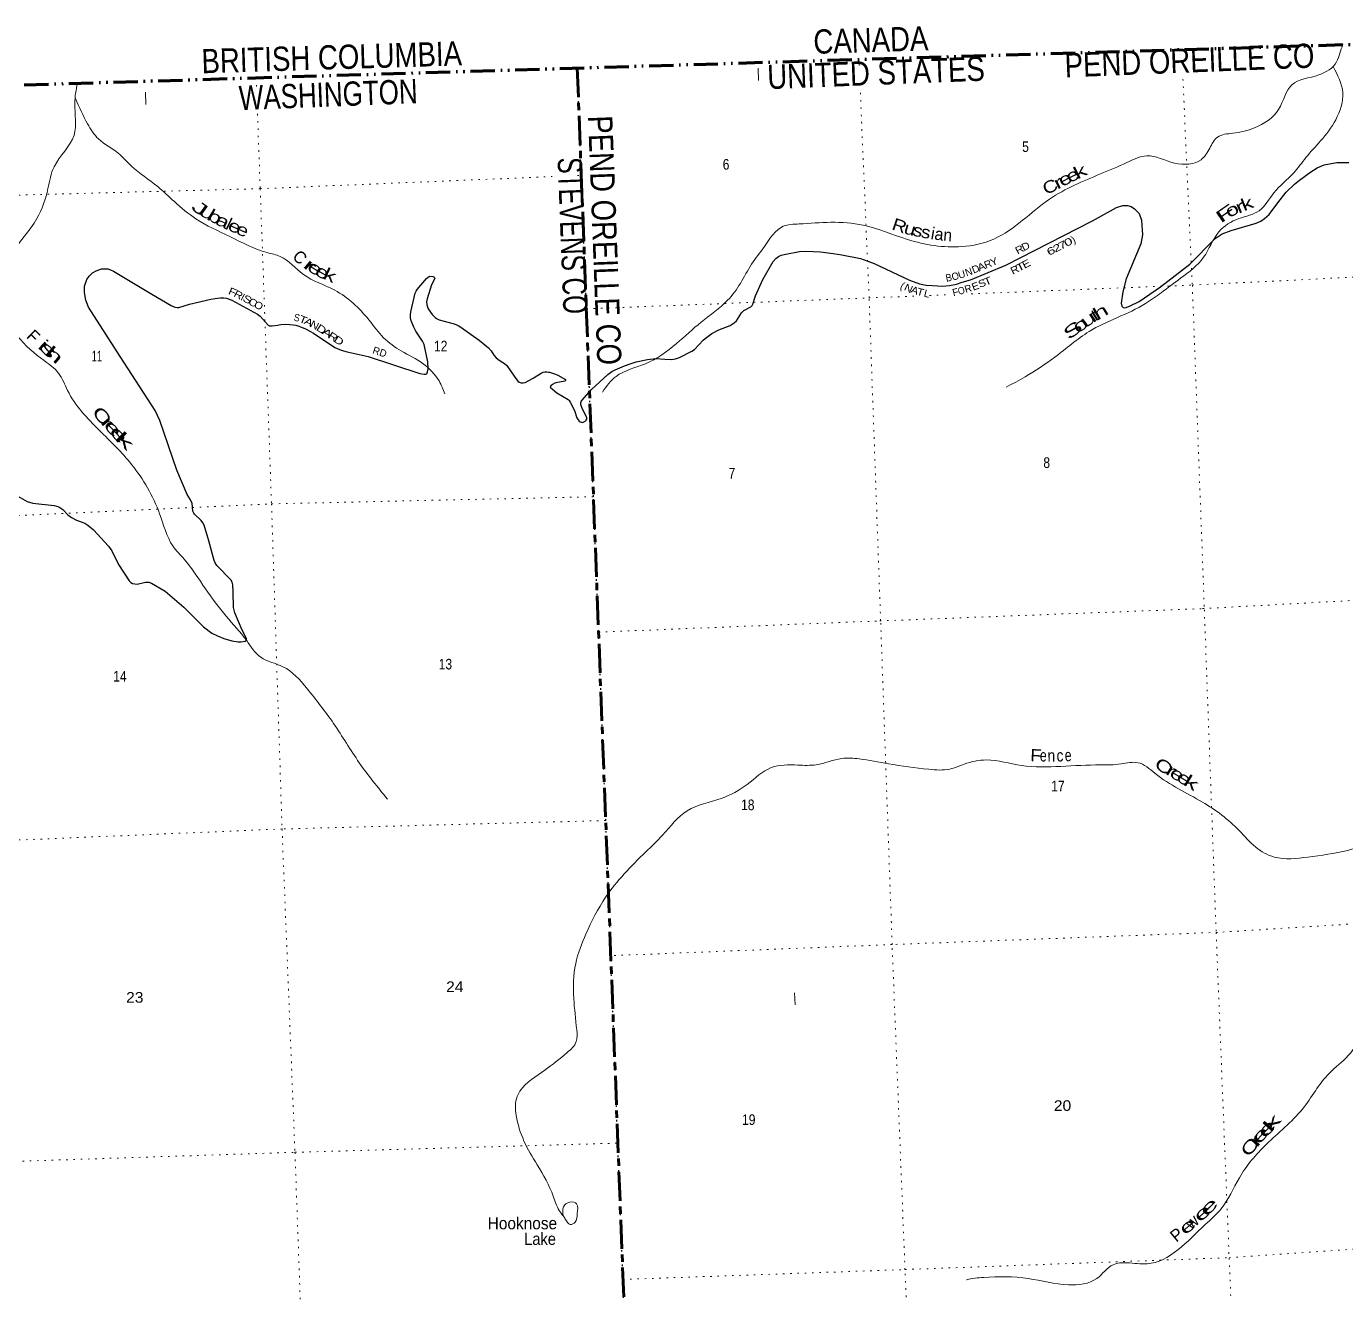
# Model space of a CAD drawing. Header units: feet. Extents: x 727543 to 978287, y 379550 to 572970.
# Drawn here: x 856891 to 878638, y 548526 to 569427 of the extents above; entities that cross this region are included whole.
import ezdxf
from ezdxf.enums import TextEntityAlignment as Align

# ---------------------------------------------------------------- set-up
doc = ezdxf.new("R2010")
doc.units = ezdxf.units.FT
doc.header["$LTSCALE"] = 80
for name, pattern in [('DASH_DOUBLE_DOT', [9.2, 5, -1.2, 0.3, -1.2, 0.3, -1.2]), ('DOTTED', [1.5, 0.3, -1.2]), ('LONG_DASH_SHORT_DASH', [9.9, 6, -1.2, 1.5, -1.2])]:
    doc.linetypes.add(name, pattern=pattern)
for name, color, linetype, lineweight in [('10', 7, 'DASH_DOUBLE_DOT', 70), ('11', 7, 'LONG_DASH_SHORT_DASH', 60), ('29', 7, 'Continuous', 25), ('39', 7, 'Continuous', 13), ('4', 7, 'Continuous', 13), ('6', 7, 'DOTTED', 25), ('7', 7, 'DOTTED', 13)]:
    doc.layers.add(name, color=color, linetype=linetype, lineweight=lineweight)
for name, color, linetype in [('12', 7, 'Continuous'), ('30', 7, 'Continuous'), ('41', 7, 'Continuous')]:
    doc.layers.add(name, color=color, linetype=linetype)

msp = doc.modelspace()

# ---------------------------------------------------------------- linework, layer by layer
at = {"layer": '10'}
msp.add_line((848764.84, 568215.64), (879052.52, 569139.66), dxfattribs=at)
at = {"layer": '11'}
msp.add_lwpolyline([(865971.59, 568740.59), (867043.27, 540378.72), (850382.81, 539689.06), (851097.41, 521936.35)], dxfattribs=at)
at = {"layer": '29'}
for points in [[(866941.71, 563892.87), (867128.35, 563932.97), (867265.23, 563949.21), (867416.22, 563935.65), (867526.94, 563932.75), (867590.28, 563943.69), (867659.9, 563967.8), (867858.06, 564069.62), (867902.96, 564099.81), (868048.51, 564250.25), (868082.99, 564281.3), (868190.11, 564361.68), (868307.81, 564423.04), (868490.02, 564495.66), (868559.13, 564535.11), (868597.14, 564570.68), (868680.06, 564700.75), (868720.32, 564739.49), (868835.35, 564801.19), (868855.55, 564825.23), (868867.6, 564843.99), (868911.78, 564983.32), (869033.06, 565249.66), (869201.72, 565547.99), (869245.17, 565599.59), (869286.68, 565629.07), (869333.54, 565650.5), (869408.49, 565670.49), (869633.46, 565712.13), (869740.38, 565717.07), (869981.57, 565709.45), (870190.44, 565682.66), (870335.04, 565656.59), (870642.99, 565596.91), (870762.34, 565555.65), (870867.93, 565516.53), (871450.09, 565238.8), (871613.7, 565178.91), (871720.81, 565157.48), (871828.76, 565150.16), (871991.27, 565144.08), (872106.42, 565152.12), (872223.04, 565176.3), (872319.02, 565206.65), (872453.2, 565248.58), (873038.7, 565487.2), (874464.25, 566219), (874858.61, 566437.1), (874964.99, 566473.1), (875039.97, 566473.1), (875104.24, 566457.02), (875158.58, 566418.04), (875232.78, 566339.12), (875271.48, 566228.87), (875291.69, 565990.79), (875264.67, 565837.85), (875021.11, 565260.78), (874964.08, 565047.17), (874936.33, 564858.81), (874948.93, 564811.82), (874970.96, 564790.94), (874991.02, 564786.32), (875021.97, 564790.94), (875088.17, 564817.18), (875232.78, 564886.85), (875588.01, 565130.79), (876069.54, 565503.2), (876485.02, 565927.53), (876603.82, 566006.87), (876751.71, 566060.32), (877160.81, 566178.35), (877241.14, 566215.87), (877299.38, 566259.95), (877375.03, 566323.05), (877517.62, 566517.82), (877660.35, 566692.33), (877795.45, 566821.43), (877875.78, 566891.1), (878064.73, 567029.64), (878170.34, 567094.74), (878282.81, 567142.97), (878491.68, 567180.48), (878689.84, 567180.48)], [(856636.92, 561743.28), (856903.28, 561590.02), (856994.74, 561564.33), (857350.89, 561524.14), (857424.61, 561500.64), (857490.13, 561459.83), (857575.58, 561373.31), (857637.41, 561328.54), (857717.23, 561283.91), (857852.98, 561234.76), (857906.54, 561202.6), (857995.96, 561121.05), (858244.01, 560856.33), (858301.52, 560776.57), (858411.03, 560552.35), (858584.97, 560280.85), (858612.14, 560254.07), (858641.6, 560237.99), (858679.09, 560229.95), (858717.3, 560229.37), (858855.83, 560262.11), (858907.08, 560260.6), (858952.23, 560243.35), (859181.39, 560109.66), (859487.62, 559847.11), (859811.95, 559524.8), (859948.38, 559418.07), (860042.1, 559372.52), (860146.54, 559332.33), (860277.75, 559294.81), (860382.18, 559278.74), (860433.06, 559273.38), (860500.01, 559286.78), (860520.09, 559305.53), (860521.69, 559329.62), (860450.76, 559465.97), (860329.97, 559755.68), (860307.44, 559841.33), (860298.69, 560098.83), (860296.51, 560216.55), (860285.8, 560259.42), (860263.77, 560298.95), (860032.73, 560536.1), (860004.63, 560578.28), (859988.56, 560615.79), (859900.35, 560944.1), (859821.31, 561200.99), (859799.78, 561240.12), (859773, 561274.95), (859660.54, 561380.33), (859649.82, 561395.53), (859636.43, 561433.04), (859626.37, 561558.32), (859596.27, 561620.6), (859542.93, 561708.3), (859370.63, 562108.77), (859091.69, 562928.27), (859012.52, 563091.63), (858439.12, 563983.64), (857915.27, 564798.05), (857869.09, 564913.67), (857847.67, 565036.92), (857849.28, 565144.06), (857885.16, 565251.28), (857923.99, 565307.55), (857958.8, 565342.39), (857980.22, 565361.14), (858039.13, 565395.97), (858128.96, 565426.38), (858181.06, 565428.13), (858231.94, 565425.45), (858277.46, 565412.05), (858329.03, 565391.52), (858958.7, 565010.07)], [(858958.7, 565010.07), (859277.63, 564822.56), (859336.54, 564795.77), (859376.71, 564790.41), (859404.08, 564790.96), (859578.99, 564845.81), (859933.8, 564927.48), (860038.99, 564944.67), (860092.55, 564950.03), (860143.9, 564948.5), (860187.61, 564943.33), (860231.8, 564929.94), (860277.91, 564910.06), (860703.57, 564677.88), (860744.85, 564647.44), (860874.95, 564501.03), (860900.93, 564488.08), (860944.57, 564484.96), (861033.07, 564501.05), (861086.49, 564509.07), (861167.72, 564513.28), (861236.45, 564511.75), (861288.22, 564506.58), (861330.49, 564498), (861367.22, 564489.16), (861427.48, 564467.73), (861490.41, 564440.93), (861562.71, 564400.74), (861622.24, 564365.84), (861976.87, 564131.27), (862077.76, 564084.67), (862177.71, 564056.24), (862527.2, 563982.54), (863378.44, 563701.98), (863445.66, 563689.15), (863472.43, 563689.15), (863491.07, 563698.11), (863504.57, 563726.66), (863515.28, 563780.25), (863508.52, 563894.14), (863448.33, 564179.49), (863422.6, 564235.38), (863309.09, 564401.89), (863276.17, 564465.6), (863234.11, 564568.02), (863223.4, 564618.93), (863223.26, 564663.04), (863230.1, 564719.41), (863299.31, 565026.42), (863315.12, 565057.02), (863334.53, 565087.84), (863485.93, 565269.02), (863511.94, 565291.48), (863540.72, 565304.88), (863591.24, 565303.15), (863605.66, 565296.84), (863615.7, 565286.12), (863623.07, 565271.38), (863618.96, 565255.84), (863567.79, 565165.31), (863497.34, 564933.07), (863489.18, 564881.52), (863493.19, 564835.97), (863501.23, 564802.47), (863514.91, 564770.57), (863580.9, 564675.19), (863630.43, 564624.28), (863662.57, 564601.51), (863697.96, 564586.02), (863944.41, 564521.12), (864006.4, 564494.76), (864054.2, 564467.53), (864356.23, 564249.95), (864511.44, 564124.56), (864554.92, 564078.07), (864598.47, 564002.64), (864635.26, 563960.2), (864684.16, 563919.58), (864773.87, 563864.65), (864810.24, 563835.78), (864932.89, 563655.03), (864992.78, 563575.26), (865015.54, 563557.84), (865044.99, 563548.41), (865078.47, 563547.13), (865111.95, 563555.16), (865243.3, 563624.27), (865260.21, 563634.78)], [(865260.21, 563634.78), (865375.71, 563706.55), (865407.85, 563721.29), (865436.64, 563728.14), (865470.1, 563727.99), (865496.21, 563725.31), (865515.63, 563722.63), (865614.71, 563693.16), (865653.37, 563675.77), (865778.49, 563599.86), (865780.73, 563587.32), (865769.21, 563577.35), (865617.54, 563547.54), (865599.98, 563541.77), (865566.51, 563521.67), (865535.71, 563496.22), (865527.68, 563481.48), (865531.73, 563471.84), (865637.19, 563383.11), (865819.72, 563273.07), (865838.98, 563253.73), (865856.39, 563228.27), (865924.25, 563093.66), (865966.6, 562970.35), (865984.92, 562934.87), (866003.67, 562913.43), (866019.74, 562902.71), (866041.16, 562897.36), (866059.9, 562896.02), (866079.41, 562902.03), (866104.09, 562916.11), (866117.48, 562929.51), (866129.53, 562946.93), (866130.86, 562963), (866129.05, 562978.4), (866051.76, 563124.58), (866031.79, 563192.1), (866029.11, 563221.57), (866035.8, 563241.67), (866047.25, 563257.36), (866207.9, 563436.55), (866476.65, 563686.24), (866541.91, 563732.01), (866595.46, 563761.48), (866749.01, 563829.3), (866857.89, 563868.66), (866941.71, 563892.87)]]:
    msp.add_lwpolyline(points, dxfattribs=at)
at = {"layer": '39'}
for points in [[(866385.41, 563396.19), (866612.3, 563654.17), (867094.94, 563861.52), (867608.03, 564195.94), (868014.8, 564549.6), (868449.7, 564908.66), (868661.38, 565188.2), (868846.87, 565507.01), (869056.14, 565794.53), (869368.55, 566129.52), (869628.16, 566168.22), (870151.81, 566195.19), (870685.17, 566145.64), (871413.71, 565912.92), (872311.15, 565793.6), (872838.27, 565917.98), (873757.46, 566577.66), (874595.06, 566992.37), (875029.94, 567181.24), (875359.08, 567292.14), (875818.77, 567172.23), (876253.93, 567227.4), (876396.94, 567416.55), (876525.99, 567600.98), (876778.38, 567663.65), (877136.89, 567753.67), (877533.84, 568058.24), (877751.79, 568461.66), (878197.94, 568626.76), (878487.7, 568841.13), (878541.74, 568983.5), (878592.28, 569126.46)], [(878430.27, 568764.08), (878590.88, 568333.48), (878474.33, 567886.26), (878225.37, 567538.09), (877983.07, 567263.17), (877782.28, 567010.49), (877455.43, 566680.9), (877212.07, 566385.67), (876875.7, 566256.19), (876549.53, 566040.08), (876297.53, 565617.95), (875918.59, 565272.84), (875597.95, 565034.66), (875340.47, 564854.81), (874410.51, 564394.39), (873844.94, 563970.36), (873353.52, 563649.13), (873043.63, 563474.32)], [(857730.25, 568488.42), (857689.39, 568154.22), (857677.69, 567632.99), (857347.84, 567110.78), (857247.27, 566753.47), (857066.1, 566258.61), (856649.19, 565649.19), (856524.63, 565157.03), (856540.1, 564746.49), (856746.9, 564318.73), (857183.65, 563914.09), (857420.41, 563708.59), (857569.83, 563421.94), (858095.73, 562762.22), (858625, 562201.93), (859087.33, 561387.23), (859307.11, 560856.76), (859491.78, 560638.65), (859843.31, 560150.93), (860182.89, 559701.14), (860522.38, 559295.91), (860754.33, 559021.3), (861120.42, 558866.53), (861512.3, 558510.4), (861955.39, 557929.79), (862379.41, 557281.42), (862841.56, 556683.49)], [(857699.27, 568237.32), (857899.86, 567819.83), (858080, 567569.09), (858403.14, 567337.31), (858624.11, 567122.96), (859055.76, 566782.9), (859330.95, 566536.69), (859687.02, 566251.78), (860244.05, 565960.24), (860860.59, 565695.84), (861074.35, 565633.09), (861459.4, 565335.39), (861974.45, 565074.26), (862536.76, 564586.45), (862779.78, 564292.11), (863071.91, 564073.04), (863430.49, 563863.21), (863693.35, 563577.92), (863788.56, 563365.68)], [(879596.18, 555659.55), (879321.92, 555770.84), (879038.73, 555887.01), (878672.24, 555837.13), (878014.73, 555726.8), (877461.43, 555726.78), (877155.71, 555890.5), (876883.23, 556165.21), (876277.3, 556632.7), (875492.65, 557107.89), (875214.76, 557283.07), (874936.08, 557261.69), (874596.26, 557247.53), (873944.83, 557222.57), (873293.6, 557236.12), (872715.66, 557328.12), (872352.05, 557260.15), (872112.75, 557177.84), (871766.38, 557173.49), (871101.29, 557265.39), (870621.18, 557345.84), (870333.07, 557352.38), (869912.35, 557249.27), (869608.64, 557242.91), (869170.79, 557201.79), (868774.52, 556925.61), (868345.7, 556694.48), (867783.81, 556491.46), (867379.34, 556089.28), (867102.66, 555812.72), (866745.09, 555447.22), (866439.03, 555063.92), (866115.24, 554456.91), (865945.81, 553970.71), (865914.56, 553391.82), (865963.24, 552879.54), (865956.38, 552682.7), (865806.82, 552503.37), (865439.53, 552214.39), (865026.49, 551864.48), (864979.97, 551777.17), (864966.37, 551466.55), (865093.92, 551043.12), (865311.12, 550652.33), (865577.03, 550132.17), (865673.21, 549899.71), (865744.4, 549805.16)], [(879606.46, 555317.6), (879320.68, 554859.09), (879039.45, 554252.09), (879112.78, 553817.97), (879072.97, 553376.44), (878681.16, 552452.17), (878366.74, 552159.63), (877924.6, 551569.27), (877328.1, 550985.74), (876885.97, 550437.93), (876586.06, 549925.25), (876324.79, 549665.64), (875364.49, 549018.18), (875035.36, 549034.91), (874805.8, 549003.72), (874538.85, 548778.27), (874067.58, 548672.76), (873406.05, 548774.96), (872669.41, 548794.57), (872391.6, 548754.99), (872388.89, 548754.28)], [(865740.22, 549811.73), (865745.53, 549955.83), (865849.15, 550035.73), (865962, 550006.66), (865971.62, 549847.07), (865937.9, 549703.65), (865856.53, 549667.35), (865775.27, 549756.68), (865740.22, 549811.73)]]:
    msp.add_spline(points, degree=3, dxfattribs=at)
at = {"layer": '4'}
for p, q in [((868953.74, 568736.02), (868961.69, 568534.12)), ((858854.77, 568339.91), (858862.64, 568138)), ((869555.21, 553489.84), (869563.22, 553287.97))]:
    msp.add_line(p, q, dxfattribs=at)
at = {"layer": '6'}
msp.add_lwpolyline([(849844.09, 539704.2), (850382.81, 539689.06), (851057.27, 539720.81), (855727.24, 539908.61), (856382.49, 539938.08), (861077.48, 540131.54), (861713.91, 540156.75), (866465.44, 540354.28), (867043.27, 540378.72), (866929.33, 543387.31), (866840.17, 545700.05), (866725.49, 548740.34), (866640.37, 551008.14), (866525.8, 554091.53), (866441.18, 556328.73), (866322.15, 559445.36), (866239.56, 561668.45), (866121.72, 564767.25), (866037.35, 566968.66), (865971.59, 568740.59)], dxfattribs=at)
at = {"layer": '7'}
for p, q in [((875933.86, 569044.52), (875937.35, 568967.94)), ((870619.79, 568781.14), (870615.49, 568882.26)), ((860678.91, 568579.12), (860685.99, 568384.89)), ((865975.92, 566966.12), (866037.35, 566968.66)), ((871779.31, 564988.38), (872111.95, 565001.57))]:
    msp.add_line(p, q, dxfattribs=at)
for points in [[(875956.17, 568555.42), (876111.03, 565160.18), (876308.89, 559804.85), (876503.1, 554483.78), (876717.91, 549113.04), (876938.49, 543748.66), (877140.69, 538430), (877354.16, 533118.69), (877565.5, 527810.01), (877754.42, 522981.34)], [(872373.94, 522767.54), (872237.37, 527572.24), (872038.16, 532913.33), (871794.17, 538215.81), (871599.1, 543555.07), (871374.27, 548923.31), (871161.97, 554284.03), (870972.77, 559627.63), (870782.6, 564948.89), (870638.35, 568344.26)], [(860700.67, 567982.35), (860745.62, 566749.95), (860931.94, 561552.09), (861105.83, 556189.53), (861318.81, 550857.2), (861509.16, 545489.35), (861713.91, 540156.75)], [(848815.47, 566398.25), (850203.43, 566454.44), (855444.26, 566608.83), (860745.62, 566749.95), (865558.03, 566948.85)], [(872466.71, 565015.64), (876111.03, 565160.18), (879205.32, 565311.2)], [(866121.72, 564767.25), (870778.56, 564948.69), (871523.99, 564978.25)], [(850839.51, 561122.12), (855673.81, 561311.73), (860931.94, 561552.09), (866232.43, 561668.86)], [(866323.46, 559436.96), (870958.9, 559620.89), (876279.62, 559823.71), (879417.53, 559993.99)], [(866441.18, 556328.73), (861105.83, 556189.53), (855871, 555970.54), (852945.98, 555876.01)], [(879629.7, 554678.2), (876525.34, 554484.84), (871161.97, 554284.03), (866525.32, 554099.65)], [(849430.67, 550433.04), (850688.93, 550464.26), (855988.56, 550684.32), (861318.81, 550857.2), (866640.37, 551008.14)], [(866724.56, 548760.33), (871374.27, 548923.31), (876717.62, 549119.11), (879843.05, 549332.62)]]:
    msp.add_lwpolyline(points, dxfattribs=at)

# ---------------------------------------------------------------- texts
at = {"layer": '10'}
for s, rotation, width, p in [('CANADA', 1.747, 0.85, (869870.45, 568972.79)), ('BRITISH COLUMBIA', 1.747, 0.85, (859783.96, 568651.86)), ('UNITED STATES', 2.261, 0.85, (869111.92, 568390.42)), ('WASHINGTON', 2.238, 0.8, (860401.45, 568044.6))]:
    msp.add_text(s, height=400, rotation=rotation, dxfattribs=dict(at, width=width)).set_placement(p)
at = {"layer": '12'}
for s, rotation, width, p in [('PEND OREILLE CO', 2.267, 0.85, (874013.79, 568584.56)), ('PEND OREILLE CO', 272.164, 0.85, (866148.99, 567949.89)), ('STEVENS CO', 272.164, 0.75, (865647.52, 567259.5))]:
    msp.add_text(s, height=400, rotation=rotation, dxfattribs=dict(at, width=width)).set_placement(p)
at = {"layer": '30'}
for s, rotation, width, p in [('D', 27.174, 1.15, (873390.32, 565746.39)), ('7', 27.174, 1.45, (873997.42, 565767.57)), ('0', 27.174, 1.55, (874093.41, 565816.92)), ('R', 27.174, 1.15, (873288.56, 565694.15)), ('6', 27.174, 1.5, (873807.24, 565669.89)), ('2', 27.174, 1.45, (873906.06, 565720.61)), ('D', 22.173, 1.05, (872561.18, 565370.76)), ('A', 22.173, 1.2, (872655.47, 565406.6)), ('R', 22.173, 1.05, (872763.14, 565450.48)), ('Y', 22.173, 1.15, (872864.15, 565491.15)), ('R', 27.174, 1.15, (873210.81, 565359.72)), ('T', 27.174, 1.45, (873306.22, 565407.47)), ('E', 27.174, 1.25, (873401.22, 565457.69)), ('B', 11.714, 0.95, (872107.66, 565223.86)), ('O', 17.548, 0.95, (872220.52, 565248.92)), ('E', 20.173, 1.1, (872555.23, 565086.22)), ('S', 22.173, 1.15, (872666.68, 565134.29)), ('T', 22.173, 1.3, (872761.42, 565170.31)), ('F', 336.832, 1.25, (860264.98, 564993.33)), ('R', 331.389, 1.2, (860359.16, 564947.23)), ('S', 331.389, 1.3, (860506.13, 564871.85)), ('N', 334.496, 1.15, (871407.51, 565053.73)), ('A', 339.895, 1.15, (871515.13, 565017.17)), ('T', 344.686, 1.15, (871612.65, 564987.37)), ('L', 347.121, 1.05, (871723.18, 564960.4)), ('O', 14.386, 0.9, (872317.05, 565010.75)), ('C', 331.389, 1.2, (860597.04, 564819.34)), ('O', 331.389, 1.15, (860691.69, 564771.09)), ('S', 350.024, 0.9, (861340.15, 564563.63)), ('T', 338.536, 1.3, (861431.6, 564533.05)), ('A', 333.025, 1.3, (861518.64, 564496.67)), ('N', 333.025, 1.15, (861615.16, 564446.81)), ('D', 326.517, 1.35, (861723.08, 564382.23)), ('A', 326.517, 1.5, (861817.58, 564320.55)), ('R', 326.517, 1.35, (861914.56, 564256.42)), ('D', 326.517, 1.35, (862009.96, 564193.31))]:
    msp.add_text(s, height=120, rotation=rotation, dxfattribs=dict(at, width=width)).set_placement(p, align=Align.CENTER)
for s, rotation, p in [(')', 27.174, (874176.86, 565857.23)), ('N', 19.354, (872444.58, 565321.18)), ('(', 334.496, (871307.95, 565095.35)), ('U', 17.354, (872326.53, 565278.65)), ('I', 331.389, (860430.63, 564908.98)), ('F', 14.386, (872220.55, 564985.24)), ('R', 17.354, (872433.18, 565044.6)), ('RD', 341.758, (862697.98, 563999.4))]:
    msp.add_text(s, height=120, rotation=rotation, dxfattribs=at).set_placement(p, align=Align.CENTER)
at = {"layer": '41'}
for s, rotation, width, p in [('e', 27.076, 1.4, (874055.34, 566822.32)), ('e', 26.127, 1.35, (874177.68, 566883.87)), ('k', 26.127, 1.55, (874304.14, 566943.52)), ('C', 27.076, 1.25, (873811.27, 566695.02)), ('r', 27.076, 1.55, (873945.86, 566763.82)), ('J', 324.391, 1.9, (859694.44, 566347.19)), ('F', 34.606, 1.95, (876708.93, 566259.51)), ('r', 23.237, 1.45, (876933.41, 566359.87)), ('k', 22.135, 1.45, (877050.09, 566410.9)), ('u', 328.249, 1.7, (859821.67, 566271.02)), ('b', 331.568, 1.5, (859951.91, 566197.83)), ('a', 334.478, 1.45, (860085.72, 566127.21)), ('o', 29.493, 1.45, (876811.36, 566314.25)), ('l', 334.478, 1.1, (860188.04, 566075.93)), ('e', 334.478, 1.35, (860283.95, 566037.42)), ('e', 336.065, 1.3, (860416.25, 565978.89)), ('R', 340.966, 1.2, (871252.2, 566045.77)), ('u', 344.08, 1.25, (871430.76, 565991.26)), ('s', 347.682, 1.2, (871566.2, 565961.51)), ('s', 350.339, 1.15, (871702.94, 565934.1)), ('n', 354.75, 0.95, (872070.7, 565886.26)), ('r', 319.67, 2.05, (861505.05, 565409.49)), ('e', 328.136, 1.55, (861600.19, 565354.86)), ('e', 330.736, 1.45, (861723.25, 565286.85)), ('k', 335.736, 1.5, (861854.11, 565232.39)), ('h', 30.297, 1.6, (874648.19, 564633.88)), ('S', 38.025, 1.75, (874199.86, 564340.72)), ('o', 35.595, 1.65, (874319.82, 564424.05)), ('u', 33.828, 1.75, (874445.83, 564512.8)), ('t', 31.297, 1.45, (874556.42, 564578.25)), ('i', 318.024, 1.75, (857103.64, 564098.72)), ('s', 318.024, 2.2, (857184.14, 564027.03)), ('h', 319.603, 1.95, (857287.23, 563933.17)), ('C', 309.591, 1.6, (858057.32, 562941.18)), ('r', 309.591, 2, (858156.09, 562829.55)), ('e', 312.937, 1.95, (858247.55, 562730.37)), ('e', 312.937, 1.95, (858342.52, 562628.66)), ('k', 315.278, 2.3, (858442.31, 562519.57)), ('F', 357.583, 1.15, (873529.26, 557305.45)), ('e', 358.651, 0.75, (873652.33, 557303.13)), ('n', 0.884, 0.85, (873788.52, 557300.17)), ('c', 0.884, 0.85, (873931.01, 557302.37)), ('e', 2.144, 0.75, (874067.59, 557307.22)), ('C', 324.785, 1.45, (875580.59, 557143.75)), ('r', 328.953, 1.7, (875715.37, 557070.14)), ('e', 328.953, 1.5, (875813.05, 557008.39)), ('e', 328.953, 1.5, (875926.39, 556940.16)), ('k', 328.648, 1.7, (876043.03, 556869.11)), ('e', 46.108, 2, (877405.37, 551181.46)), ('k', 47.687, 2.15, (877495.95, 551274.91)), ('C', 50.852, 1.55, (877133.04, 550880.56)), ('r', 48.745, 2.1, (877229.76, 550990.49)), ('e', 48.745, 1.9, (877303.47, 551078.97)), ('e', 41.439, 1.9, (876338.99, 549783.46)), ('e', 44.699, 2.05, (876450.75, 549891.64)), ('e', 39.642, 1.8, (876092.07, 549566.59))]:
    msp.add_text(s, height=200, rotation=rotation, dxfattribs=dict(at, width=width)).set_placement(p, align=Align.CENTER)
for s, rotation, p in [('i', 350.339, (871819.38, 565914.28)), ('a', 352.419, (871925.05, 565902.08)), ('C', 317.961, (861333.75, 565544.84)), ('F', 316.355, (856937.78, 564244.06)), ('w', 41.263, (876168.57, 549634.99)), ('P', 39.642, (875917.08, 549420.86))]:
    msp.add_text(s, height=200, rotation=rotation, dxfattribs=at).set_placement(p, align=Align.CENTER)
for s, width, p in [('Hooknose', 0.95, (865067.7, 549587.21)), ('Lake', 0.9, (865359.2, 549329.6))]:
    msp.add_text(s, height=200, dxfattribs=dict(at, width=width)).set_placement(p, align=Align.CENTER)
at = {"layer": '7'}
for s, width, p in [('5', 0.85, (873360.93, 567355.21)), ('6', 0.85, (868425.17, 567063.57)), ('12', 0.85, (863720.57, 564066.71)), ('11', 0.65, (858053.48, 563902.08)), ('8', 0.85, (873710.66, 562143.88)), ('7', 0.85, (868522.33, 561969.65)), ('13', 0.85, (863798.43, 558820.42)), ('14', 0.85, (858433.15, 558620.39)), ('17', 0.85, (873895.18, 556810.68)), ('18', 0.85, (868783.08, 556500.25)), ('24', 1.1, (863953.24, 553501.01)), ('23', 1.1, (858678.08, 553325.34)), ('20', 1.1, (873971.17, 551540.06)), ('19', 0.85, (868799, 551308.58))]:
    msp.add_text(s, height=175, dxfattribs=dict(at, width=width)).set_placement(p, align=Align.CENTER)

doc.saveas('drawing.dxf')
